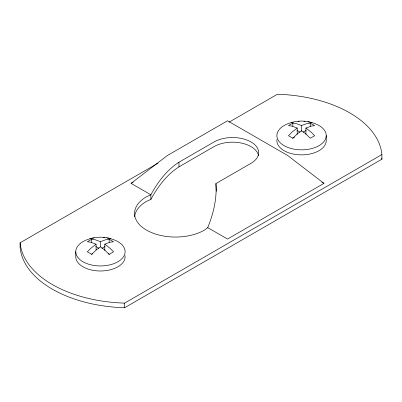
<?xml version="1.0" encoding="UTF-8"?>
<svg xmlns="http://www.w3.org/2000/svg" width="402" height="402" viewBox="0 0 402 402"><rect width="100%" height="100%" fill="white"/><g stroke="black" fill="none" stroke-linecap="round" stroke-linejoin="round"><path stroke-width="0.6" d="M207.728 227.622L227.522 239.049L323.967 183.367L287.681 155.524L227.522 120.791L167.363 155.524L131.077 183.367L150.871 194.794L146.539 196.714A40.919 23.623 0 0 0 146.539 230.125A40.919 23.623 0 0 0 204.407 230.125L207.728 227.622C213.387 213.774 217.08 198.568 215.929 183.563L251.019 163.302A26.14 15.095 0 0 0 251.019 141.961A26.14 15.095 0 0 0 214.05 141.961L178.955 162.217C166.765 170.021 157.725 182.191 150.871 194.794L150.871 199.432L146.539 201.352A40.919 23.623 0 0 0 134.61 216.829M150.871 199.432C157.725 186.829 166.765 174.659 178.955 166.86L214.05 146.599A26.14 15.095 0 0 1 241.17 143.027A26.14 15.095 0 0 1 258.516 155.584M96.073 244.15L90.711 248.406L87.35 251.828L91.711 254.345L96.726 249.496L100.435 246.853L100.435 241.632L95.073 239.692L91.711 239.235L87.35 241.758L90.711 242.215L96.073 244.15L96.073 249.959M297.194 128.032L291.832 132.288L288.47 135.715L292.832 138.233L297.847 133.384L301.555 130.735L305.264 133.384L310.279 138.233L314.64 135.715L311.279 132.288L305.917 128.032L311.279 126.097L314.64 125.64L310.279 123.123L306.917 123.58L301.555 125.514L296.194 123.58L292.832 123.123L288.47 125.64L291.832 126.097L297.194 128.032L297.194 134.424M229.105 122.133L277.42 94.239A110.52 63.807 0 0 1 381.9 154.559L381.9 159.202L124.58 307.761A110.52 63.807 0 0 1 20.1 247.441L20.1 242.798L157.986 163.192M131.077 183.367L133.248 182.116M91.455 254.371L92.48 253.778M101.972 248.295L105.053 246.516M292.576 138.253L294.626 137.067M303.093 132.183L306.173 130.404M20.1 242.798A110.52 63.807 0 0 0 124.58 303.123L381.9 154.559M100.435 241.632L105.796 239.692L109.158 239.235L113.52 241.758L110.158 242.215L104.796 244.15L104.796 250.541M290.958 122.645C297.832 120.54 305.279 120.54 312.153 122.645M89.837 238.763C96.711 236.657 104.158 236.657 111.032 238.763M296.937 130.404L300.018 132.183M321.801 182.116L323.967 183.367M95.817 246.516L98.897 248.295M108.389 253.778L109.414 254.371M100.435 246.853L104.143 249.496L109.158 254.345L113.52 251.828L110.158 248.406L104.796 244.15M216.261 191.302L215.929 183.563M326.233 135.59L326.233 140.625A24.673 14.246 0 0 1 300.636 154.86A24.673 14.246 0 0 1 276.948 139.564M310.279 123.123L310.279 126.193M305.917 128.032L305.917 134.424M301.555 125.514L301.555 131.328M292.832 123.123L292.832 126.193M178.955 162.217L178.955 166.86M124.58 303.123L124.58 307.761M109.158 239.235L109.158 242.305M91.711 239.235L91.711 242.305M75.762 251.702L75.762 256.742A24.673 14.246 0 0 0 101.354 270.978A24.673 14.246 0 0 0 125.042 255.682M106.821 237.944A24.673 14.246 0 0 1 120.645 259.873A24.673 14.246 0 0 1 80.224 259.873A24.673 14.246 0 0 1 94.048 237.944M103.364 237.557A24.673 14.246 0 0 1 104.53 237.657M307.942 121.826A24.673 14.246 0 0 1 322.133 143.454A24.673 14.246 0 0 1 282.109 144.358A24.673 14.246 0 0 1 293.324 122.158M298.043 121.489A24.673 14.246 0 0 1 299.214 121.404M303.897 121.404A24.673 14.246 0 0 1 305.068 121.489M381.769 158.006A110.52 63.807 0 0 1 381.9 159.202"/></g></svg>
